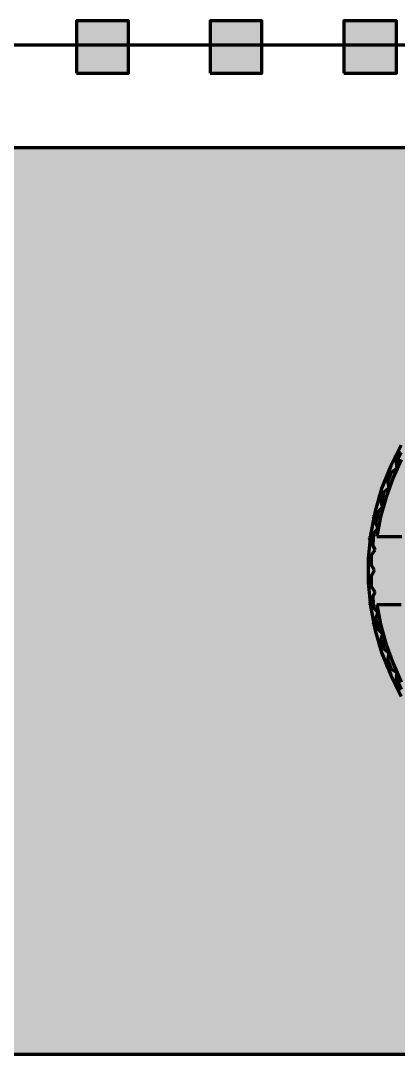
# Model space of a CAD drawing. Header units: inches. Extents: x 19 to 378, y -1 to 646.
# Drawn here: x 219 to 272.4, y 323.9 to 470.2 of the extents above; entities that cross this region are included whole.
import ezdxf

# ---------------------------------------------------------------- set-up
doc = ezdxf.new("R2010")
doc.units = ezdxf.units.IN
doc.layers.add('H', color=7, linetype='CONTINUOUS', lineweight=100)
doc.layers.add('P', color=250, linetype='CONTINUOUS', lineweight=100)

msp = doc.modelspace()

# ---------------------------------------------------------------- hatches: boundary and pattern name
at = {"layer": 'H', "linetype": 'CONTINUOUS'}
for color, points in [(0, [(226.89, 462.78), (234.22, 462.78), (234.22, 470.22), (226.89, 470.22)]), (0, [(245.78, 462.78), (253.11, 462.78), (253.11, 470.22), (245.78, 470.22)]), (0, [(264.67, 462.78), (272.11, 462.78), (272.11, 470.22), (264.67, 470.22)]), (7, [(19, 323.89), (377.89, 323.89), (377.89, 452.22), (19, 452.22)])]:
    msp.add_hatch(color=color, dxfattribs=at).paths.add_polyline_path(points)

# ---------------------------------------------------------------- linework, layer by layer
at = {"layer": 'P', "color": 0, "linetype": 'CONTINUOUS'}
for points in [[(226.89, 462.78), (234.22, 462.78), (234.22, 470.22), (226.89, 470.22), (226.89, 462.78)], [(245.78, 462.78), (253.11, 462.78), (253.11, 470.22), (245.78, 470.22), (245.78, 462.78)], [(264.67, 462.78), (272.11, 462.78), (272.11, 470.22), (264.67, 470.22), (264.67, 462.78)], [(109.33, 466.78), (291, 466.78)], [(19, 323.89), (377.89, 323.89), (377.89, 452.22), (19, 452.22), (19, 323.89)], [(272.78, 410.11), (271.33, 407.22), (270, 404), (269.11, 400.78), (268.44, 397.44), (268.11, 394.11), (268.11, 390.67), (268.44, 387.33), (269.11, 383.89), (270, 380.78), (271.33, 377.56), (272.78, 374.56)], [(272, 408.67), (272.78, 409.11)], [(272.22, 406.89), (272, 408.67)], [(272.78, 409.11), (272.11, 407.78)], [(272.78, 408.11), (271.67, 405.56), (270.67, 402.78), (269.89, 400), (269.33, 397.22)], [(270.78, 405.89), (272.22, 406.89)], [(271.11, 404.11), (270.78, 405.89)], [(271.44, 406.44), (270.89, 405)], [(269.67, 403), (271.11, 404.11)], [(270.22, 401.33), (269.67, 403)], [(270.33, 403.56), (270, 402.11)], [(268.89, 400), (270.22, 401.33)], [(269.56, 398.33), (268.89, 400)], [(269.56, 400.67), (269.22, 399.22)], [(268.33, 397), (269.56, 398.33)], [(269.11, 395.33), (268.33, 397)], [(268.89, 397.56), (268.78, 396.11)], [(269.33, 397.22), (272.89, 397.22)], [(268.11, 393.89), (269.11, 395.33)], [(269, 392.44), (268.11, 393.89)], [(268.56, 394.67), (268.56, 393.11)], [(268.11, 390.78), (269, 392.44)], [(269.11, 389.33), (268.11, 390.78)], [(268.56, 391.56), (268.56, 390.11)], [(268.33, 387.78), (269.11, 389.33)], [(268.78, 388.56), (268.89, 387.11)], [(269.56, 386.44), (268.33, 387.78)], [(268.89, 384.78), (269.56, 386.44)], [(269.33, 387.56), (269.89, 384.78), (270.67, 381.89), (271.67, 379.22), (272.78, 376.56)], [(269.33, 387.56), (272.78, 387.56)], [(269.22, 385.56), (269.56, 384.11)], [(270.22, 383.44), (268.89, 384.78)], [(269.67, 381.78), (270.22, 383.44)], [(270, 382.56), (270.33, 381.22)], [(271.11, 380.67), (269.67, 381.78)], [(270.78, 378.78), (271.11, 380.67)], [(270.89, 379.67), (271.44, 378.33)], [(272.22, 377.89), (270.78, 378.78)], [(272, 376.11), (272.22, 377.89)], [(272.78, 375.56), (272, 376.11)], [(272.11, 377), (272.78, 375.56)]]:
    msp.add_lwpolyline(points, dxfattribs=at)

doc.saveas('drawing.dxf')
